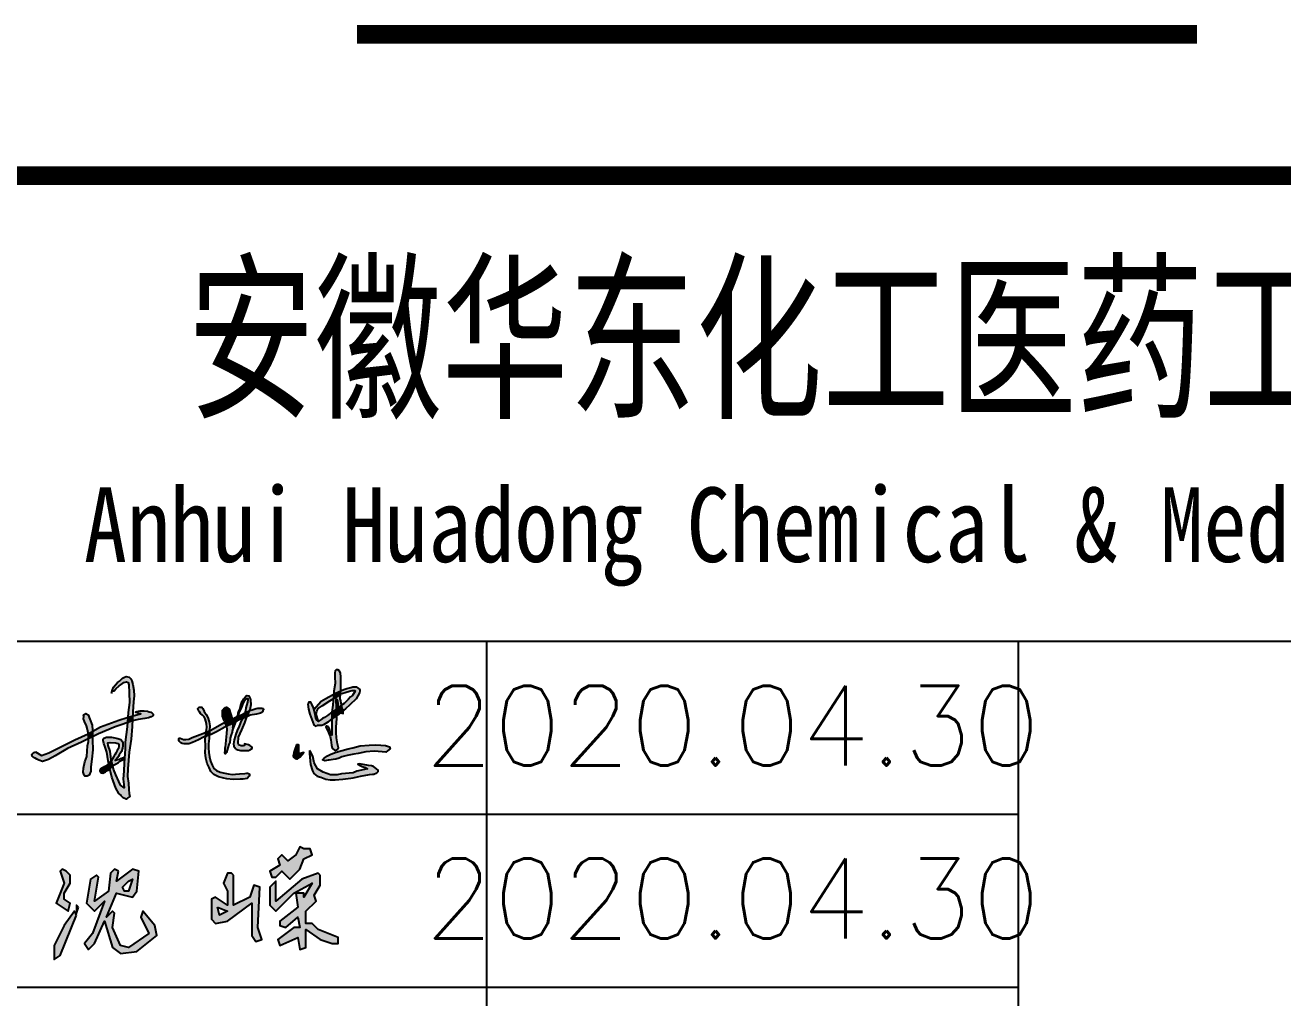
# Model space of a CAD drawing. Header units: millimetres. Extents: x 866561 to 877878, y 40199 to 44891.
# Drawn here: x 867229.61 to 867276.9, y 40238.75 to 40275.32 of the extents above; entities that cross this region are included whole.
import ezdxf
from ezdxf.enums import TextEntityAlignment as Align

# ---------------------------------------------------------------- set-up
doc = ezdxf.new("R2010")
doc.units = ezdxf.units.MM
doc.header["$LTSCALE"] = 1000
doc.header["$MEASUREMENT"] = 0
doc.layers.add('HATCH', color=8, linetype='Continuous')
doc.layers.add('图名', color=253, linetype='Continuous')
doc.styles.add('ECEC_TQ', font='txt_l.shx', dxfattribs={"bigfont": 'hztxt_l.shx'})
doc.styles.add('ECEC_TQ_S', font='')
doc.styles.get('ECEC_TQ_S').set_extended_font_data('SimSun')

msp = doc.modelspace()

# ---------------------------------------------------------------- hatches: boundary and pattern name
at = {"linetype": 'Continuous'}
h = msp.add_hatch(color=256, dxfattribs=at)
h.paths.add_polyline_path([(867238.126, 40242.31), (867238.126, 40241.1), (867238.278, 40240.873), (867238.504, 40240.949), (867238.353, 40241.403), (867238.429, 40242.915), (867238.202, 40242.991), (867238.051, 40242.537), (867237.446, 40242.235), (867237.446, 40243.369), (867237.37, 40243.445), (867237.219, 40243.445), (867237.068, 40243.066), (867237.219, 40242.764), (867237.219, 40242.235), (867236.765, 40242.537), (867236.614, 40242.461), (867236.614, 40241.705), (867236.765, 40241.554), (867237.219, 40241.63)])
h.paths.add_polyline_path([(867237.219, 40242.008), (867236.916, 40241.856), (867236.841, 40242.159)], flags=16)
h.paths.add_polyline_path([(867239.941, 40243.596), (867240.093, 40243.974), (867240.395, 40244.125), (867240.319, 40244.352), (867240.093, 40244.352), (867239.941, 40244.428), (867239.79, 40244.125), (867239.488, 40243.898), (867239.261, 40244.125), (867239.109, 40243.974), (867239.185, 40243.747), (867238.807, 40243.52), (867238.883, 40243.293), (867239.034, 40243.293), (867239.261, 40243.52), (867239.563, 40243.218)])
h.paths.add_polyline_path([(867240.698, 40242.991), (867240.698, 40243.369), (867240.622, 40243.445), (867240.017, 40243.218), (867239.034, 40242.386), (867239.034, 40243.142), (867238.807, 40242.915), (867238.807, 40242.235), (867239.034, 40242.008), (867239.714, 40242.688), (867240.395, 40243.066), (867240.093, 40242.537), (867240.093, 40242.688), (867239.79, 40242.688), (867239.866, 40242.159), (867239.185, 40241.63), (867239.185, 40241.478), (867239.412, 40241.403), (867239.866, 40241.781), (867239.941, 40241.403), (867239.714, 40241.403), (867239.109, 40240.949), (867239.185, 40240.722), (867239.866, 40241.025), (867239.941, 40240.571), (867240.168, 40240.646), (867240.168, 40241.327), (867240.698, 40240.949), (867241.151, 40240.798), (867241.378, 40240.798), (867241.378, 40241.025), (867240.622, 40241.327), (867240.395, 40241.554), (867240.168, 40241.554), (867240.168, 40242.008), (867240.546, 40242.386), (867240.471, 40242.613)])
h = msp.add_hatch(color=256, dxfattribs=at)
h.paths.add_polyline_path([(867231.079, 40242.461), (867231.079, 40242.688), (867231.306, 40243.066), (867231.306, 40243.369), (867231.154, 40243.52), (867231.003, 40243.596), (867230.928, 40243.52), (867231.079, 40243.066), (867230.776, 40242.31), (867231.23, 40242.008), (867231.306, 40242.31)])
h.paths.add_polyline_path([(867231.608, 40242.159), (867231.533, 40242.235), (867231.533, 40241.932)])
h.paths.add_polyline_path([(867231.533, 40241.856), (867231.457, 40242.008), (867231.079, 40241.478), (867230.701, 40240.722), (867230.701, 40240.193), (867230.928, 40240.344)])
h.paths.add_polyline_path([(867233.045, 40242.688), (867233.65, 40242.537), (867233.801, 40242.764), (867233.877, 40243.52), (867233.65, 40243.596), (867233.045, 40243.142), (867233.121, 40243.52), (867232.969, 40243.596), (867232.818, 40243.445), (867232.743, 40242.764), (867232.213, 40242.386), (867232.364, 40243.293), (867232.289, 40243.369), (867232.062, 40243.218), (867231.911, 40242.31), (867232.213, 40242.008), (867232.591, 40242.386), (867232.138, 40241.176), (867231.835, 40240.798), (867231.986, 40240.571), (867232.213, 40240.798), (867232.591, 40241.63), (867232.894, 40240.646), (867233.196, 40240.42), (867233.801, 40240.495), (867234.558, 40241.1), (867234.482, 40241.478), (867234.028, 40242.008), (867233.953, 40241.781), (867234.255, 40241.176), (867233.499, 40240.646), (867233.196, 40240.722), (867232.894, 40241.403), (867232.969, 40241.932), (867232.894, 40242.008), (867232.667, 40241.781)])
h.paths.add_polyline_path([(867233.272, 40242.915), (867233.499, 40243.142), (867233.65, 40243.218), (867233.499, 40242.764), (867233.348, 40242.764)], flags=16)
at = {"layer": 'HATCH'}
for points in [[(867233.68, 40249.878), (867233.702, 40250.113), (867233.699, 40250.319), (867233.659, 40250.538), (867233.616, 40250.674), (867233.576, 40250.743), (867233.52, 40250.813), (867233.408, 40250.834), (867233.344, 40250.815), (867233.269, 40250.77), (867233.154, 40250.663), (867233.076, 40250.613), (867233.004, 40250.519), (867232.929, 40250.431), (867232.887, 40250.335), (867232.878, 40250.3), (867232.952, 40250.293), (867233.016, 40250.367), (867233.148, 40250.478), (867233.215, 40250.539), (867233.316, 40250.606), (867233.414, 40250.633), (867233.481, 40250.606), (867233.508, 40250.518), (867233.522, 40250.218), (867233.529, 40249.858), (867233.485, 40249.48), (867233.472, 40249.299), (867233.65, 40249.35), (867233.656, 40249.508)], [(867241.472, 40250.827), (867241.462, 40250.957), (867241.43, 40251.048), (867241.367, 40251.09), (867241.307, 40251.09), (867241.265, 40251.044), (867241.248, 40250.967), (867241.255, 40250.816), (867241.262, 40250.575), (867241.213, 40250.284), (867241.205, 40250.173), (867241.251, 40250.2), (867241.395, 40250.258), (867241.473, 40250.296), (867241.479, 40250.413)], [(867241.473, 40250.296), (867241.395, 40250.258), (867241.251, 40250.2), (867241.205, 40250.173), (867241.192, 40249.996), (867241.404, 40250.118), (867241.467, 40250.159)], [(867242.187, 40250.344), (867242.148, 40250.386), (867242.059, 40250.443), (867242.008, 40250.449), (867241.931, 40250.446), (867241.849, 40250.424), (867241.703, 40250.38), (867241.59, 40250.348), (867241.5, 40250.309), (867241.473, 40250.296), (867241.467, 40250.159), (867241.52, 40250.194), (867241.675, 40250.247), (867241.801, 40250.281), (867241.909, 40250.303), (867241.955, 40250.311), (867242.004, 40250.31), (867242.021, 40250.285), (867241.911, 40250.125), (867241.843, 40250.075), (867241.757, 40249.971), (867241.608, 40249.814), (867241.507, 40249.754), (867241.521, 40249.683), (867241.56, 40249.545), (867241.655, 40249.622), (867241.813, 40249.768), (867242.054, 40249.997), (867242.177, 40250.219), (867242.194, 40250.289)], [(867237.751, 40249.685), (867237.823, 40249.845), (867237.872, 40249.936), (867237.909, 40249.967), (867237.95, 40250.002), (867237.975, 40250.007), (867237.983, 40249.959), (867237.964, 40249.865), (867237.912, 40249.658), (867237.899, 40249.543), (867237.868, 40249.456), (867237.882, 40249.463), (867237.952, 40249.503), (867238.049, 40249.545), (867238.073, 40249.598), (867238.111, 40249.783), (867238.094, 40249.939), (867238.076, 40250.011), (867238.058, 40250.055), (867238.041, 40250.081), (867238.021, 40250.095), (867237.959, 40250.113), (867237.928, 40250.113), (867237.852, 40250.024), (867237.82, 40249.976), (867237.786, 40249.922), (867237.749, 40249.865), (867237.707, 40249.757), (867237.678, 40249.628), (867237.635, 40249.533), (867237.604, 40249.458), (867237.599, 40249.401), (867237.567, 40249.321), (867237.595, 40249.337), (867237.614, 40249.344), (867237.657, 40249.466)], [(867240.45, 40249.62), (867240.434, 40249.659), (867240.379, 40249.795), (867240.343, 40249.865), (867240.336, 40249.887), (867240.293, 40249.88), (867240.276, 40249.849), (867240.235, 40249.79), (867240.266, 40249.603), (867240.31, 40249.422), (867240.382, 40249.223), (867240.463, 40249.021), (867240.549, 40248.963), (867240.591, 40248.989), (867240.628, 40248.994), (867240.653, 40248.996), (867240.703, 40248.996), (867240.758, 40248.997), (867240.829, 40249.017), (867240.99, 40249.122), (867241.084, 40249.199), (867241.137, 40249.235), (867241.139, 40249.493), (867240.98, 40249.371), (867240.861, 40249.297), (867240.791, 40249.254), (867240.735, 40249.223), (867240.661, 40249.17), (867240.634, 40249.136), (867240.558, 40249.197), (867240.523, 40249.283), (867240.496, 40249.424)], [(867240.777, 40249.727), (867241.06, 40249.921), (867241.192, 40249.996), (867241.205, 40250.173), (867241.161, 40250.148), (867240.916, 40250.009), (867240.741, 40249.912), (867240.457, 40249.592), (867240.496, 40249.424), (867240.523, 40249.283), (867240.558, 40249.197), (867240.634, 40249.136), (867240.546, 40249.42), (867240.58, 40249.536), (867240.624, 40249.626)], [(867241.467, 40250.159), (867241.404, 40250.118), (867241.192, 40249.996), (867241.174, 40249.757), (867241.139, 40249.493), (867241.312, 40249.61), (867241.309, 40249.723), (867241.304, 40249.905), (867241.305, 40249.938), (867241.32, 40249.984), (867241.349, 40249.92), (867241.362, 40249.809), (867241.363, 40249.779), (867241.37, 40249.706), (867241.386, 40249.664), (867241.507, 40249.754), (867241.476, 40249.914), (867241.458, 40249.991)], [(867232.13, 40249.003), (867232.046, 40249.224), (867231.977, 40249.391), (867231.889, 40249.447), (867231.806, 40249.391), (867231.812, 40249.328), (867231.801, 40249.24), (867231.843, 40249.141), (867231.918, 40248.976), (867231.947, 40248.842), (867231.983, 40248.679), (867232.143, 40248.767), (867232.144, 40248.818)], [(867233.65, 40249.35), (867233.472, 40249.299), (867233.459, 40249.102), (867233.643, 40249.166)], [(867234.343, 40249.322), (867234.417, 40249.373), (867234.419, 40249.416), (867234.376, 40249.474), (867234.331, 40249.497), (867234.273, 40249.511), (867234.205, 40249.528), (867234.089, 40249.54), (867234.009, 40249.544), (867233.933, 40249.544), (867233.873, 40249.534), (867233.811, 40249.522), (867233.764, 40249.501), (867233.768, 40249.476), (867233.819, 40249.464), (867233.887, 40249.447), (867233.957, 40249.433), (867233.896, 40249.414), (867233.753, 40249.379), (867233.65, 40249.35), (867233.643, 40249.166), (867233.689, 40249.182), (867233.852, 40249.215), (867234.11, 40249.258), (867234.252, 40249.274)], [(867236.533, 40249.13), (867236.482, 40249.287), (867236.408, 40249.409), (867236.337, 40249.524), (867236.291, 40249.628), (867236.248, 40249.677), (867236.152, 40249.681), (867236.099, 40249.632), (867236.11, 40249.566), (867236.139, 40249.532), (867236.167, 40249.501), (867236.205, 40249.449), (867236.274, 40249.378), (867236.341, 40249.315), (867236.371, 40249.24), (867236.426, 40249.064), (867236.438, 40248.912), (867236.419, 40248.768), (867236.416, 40248.748), (867236.544, 40248.802), (867236.548, 40248.981)], [(867237.328, 40249.444), (867237.276, 40249.6), (867237.183, 40249.676), (867237.139, 40249.664), (867237.075, 40249.616), (867237.031, 40249.564), (867237.031, 40249.48), (867237.031, 40249.339), (867237.095, 40249.179), (867237.118, 40249.112), (867237.128, 40249.117), (867237.399, 40249.231)], [(867237.567, 40249.321), (867237.412, 40249.237), (867237.399, 40249.231), (867237.419, 40249.169), (867237.416, 40249.073), (867237.454, 40249.091), (867237.505, 40249.12)], [(867237.614, 40249.344), (867237.595, 40249.337), (867237.567, 40249.321), (867237.505, 40249.12), (867237.537, 40249.138), (867237.58, 40249.246)], [(867237.826, 40249.335), (867237.868, 40249.456), (867237.779, 40249.407), (867237.614, 40249.344), (867237.58, 40249.246), (867237.537, 40249.138), (867237.656, 40249.206), (867237.776, 40249.249)], [(867238.049, 40249.545), (867237.952, 40249.503), (867237.882, 40249.463), (867237.868, 40249.456), (867237.826, 40249.335), (867237.776, 40249.249), (867237.924, 40249.3), (867237.947, 40249.313)], [(867238.461, 40249.459), (867238.508, 40249.483), (867238.529, 40249.506), (867238.551, 40249.541), (867238.566, 40249.579), (867238.566, 40249.607), (867238.562, 40249.618), (867238.553, 40249.631), (867238.506, 40249.647), (867238.412, 40249.647), (867238.362, 40249.64), (867238.292, 40249.627), (867238.216, 40249.61), (867238.139, 40249.583), (867238.062, 40249.55), (867238.049, 40249.545), (867237.947, 40249.313), (867238.075, 40249.381), (867238.302, 40249.424)], [(867241.323, 40249.254), (867241.319, 40249.36), (867241.137, 40249.235), (867241.136, 40248.967), (867241.134, 40248.754), (867241.136, 40248.624), (867241.083, 40248.757), (867241.054, 40248.864), (867241.02, 40248.939), (867240.971, 40248.959), (867240.945, 40248.97), (867240.923, 40248.973), (867240.915, 40248.944), (867240.932, 40248.898), (867240.99, 40248.786), (867241.017, 40248.726), (867241.047, 40248.631), (867241.081, 40248.581), (867241.098, 40248.455), (867241.126, 40248.255), (867241.148, 40248.138), (867241.254, 40248.054), (867241.334, 40248.09), (867241.389, 40248.155), (867241.355, 40248.301), (867241.309, 40248.53), (867241.297, 40248.729), (867241.297, 40248.93)], [(867241.312, 40249.61), (867241.139, 40249.493), (867241.137, 40249.235), (867241.319, 40249.36)], [(867241.416, 40249.529), (867241.384, 40249.644), (867241.386, 40249.664), (867241.329, 40249.622), (867241.312, 40249.61), (867241.319, 40249.36), (867241.397, 40249.413), (867241.465, 40249.469)], [(867241.521, 40249.683), (867241.507, 40249.754), (867241.507, 40249.754), (867241.386, 40249.664), (867241.384, 40249.644), (867241.416, 40249.529), (867241.465, 40249.469), (867241.56, 40249.545)], [(867241.56, 40249.545), (867241.465, 40249.469), (867241.563, 40249.438)], [(867232.992, 40248.94), (867233.459, 40249.102), (867233.472, 40249.299), (867233.444, 40249.29), (867233.136, 40249.19), (867232.447, 40248.936), (867232.143, 40248.767), (867232.139, 40248.573), (867232.362, 40248.684)], [(867232.93, 40247.356), (867232.905, 40247.461), (867232.83, 40247.395), (867232.797, 40247.367), (867232.797, 40247.366), (867232.872, 40247.048), (867233.016, 40246.636), (867233.126, 40246.436), (867233.188, 40246.383), (867233.214, 40246.342), (867233.291, 40246.274), (867233.4, 40246.218), (867233.439, 40246.244), (867233.473, 40246.276), (867233.546, 40246.321), (867233.525, 40246.43), (867233.507, 40246.591), (867233.488, 40246.818), (867233.46, 40247.072), (867233.464, 40247.357), (867233.492, 40247.679), (867233.52, 40247.987), (867233.59, 40248.482), (867233.635, 40248.958), (867233.643, 40249.166), (867233.459, 40249.102), (867233.448, 40248.94), (867233.374, 40248.362), (867233.367, 40248.119), (867233.357, 40247.937), (867233.336, 40247.572), (867233.316, 40247.293), (867233.293, 40246.972), (867233.313, 40246.77), (867233.326, 40246.653), (867233.199, 40246.743), (867233.134, 40246.884), (867233.015, 40247.131)], [(867237.121, 40248.928), (867237.183, 40248.959), (867237.141, 40249.046), (867237.118, 40249.112), (867237.001, 40249.055), (867236.589, 40248.822), (867236.544, 40248.802), (867236.531, 40248.63), (867236.602, 40248.657), (867236.799, 40248.754)], [(867237.412, 40248.907), (867237.416, 40249.073), (867237.183, 40248.959), (867237.189, 40248.85), (867237.174, 40248.692), (867237.16, 40248.44), (867237.135, 40248.289), (867237.126, 40248.186), (867237.116, 40248.127), (867237.113, 40248.076), (867237.113, 40248.032), (867237.107, 40247.975), (867237.108, 40247.947), (867237.113, 40247.934), (867237.12, 40247.927), (867237.147, 40247.929), (867237.176, 40247.972), (867237.226, 40248.153), (867237.267, 40248.273), (867237.308, 40248.329), (867237.32, 40248.51), (867237.36, 40248.646), (867237.392, 40248.738)], [(867237.419, 40249.169), (867237.399, 40249.231), (867237.128, 40249.117), (867237.118, 40249.112), (867237.141, 40249.046), (867237.183, 40248.959), (867237.416, 40249.073)], [(867237.537, 40249.138), (867237.505, 40249.12), (867237.432, 40248.956), (867237.41, 40248.891), (867237.399, 40248.797), (867237.481, 40248.998)], [(867237.871, 40249.09), (867237.935, 40249.285), (867237.947, 40249.313), (867237.924, 40249.3), (867237.776, 40249.249), (867237.728, 40249.166), (867237.651, 40248.967), (867237.58, 40248.798), (867237.535, 40248.662), (867237.5, 40248.574), (867237.462, 40248.447), (867237.446, 40248.305), (867237.455, 40248.21), (867237.522, 40248.124), (867237.542, 40248.099), (867237.61, 40248.072), (867237.71, 40248.054), (867237.775, 40248.053), (867237.884, 40248.053), (867238.002, 40248.057), (867238.073, 40248.08), (867238.108, 40248.096), (867238.137, 40248.116), (867238.143, 40248.147), (867238.134, 40248.184), (867238.053, 40248.241), (867238.003, 40248.259), (867237.909, 40248.294), (867237.858, 40248.302), (867237.858, 40248.263), (867237.856, 40248.239), (867237.803, 40248.226), (867237.735, 40248.228), (867237.665, 40248.247), (867237.628, 40248.277), (867237.612, 40248.328), (867237.636, 40248.547), (867237.754, 40248.833)], [(867231.198, 40248.124), (867231.731, 40248.37), (867231.992, 40248.5), (867231.988, 40248.655), (867231.983, 40248.679), (867231.471, 40248.447), (867230.492, 40247.963), (867230.223, 40247.861), (867229.999, 40247.998), (867229.946, 40247.976), (867229.911, 40247.949), (867229.876, 40247.914), (867229.858, 40247.877), (867229.882, 40247.823), (867229.922, 40247.792), (867229.988, 40247.765), (867230.047, 40247.726), (867230.124, 40247.683), (867230.258, 40247.636), (867230.369, 40247.673), (867230.489, 40247.716), (867230.742, 40247.848)], [(867232.153, 40248.073), (867232.137, 40248.447), (867232.139, 40248.573), (867231.992, 40248.5), (867231.995, 40248.385), (867231.956, 40248.226), (867231.931, 40247.829), (867231.853, 40247.623), (867231.801, 40247.391), (867231.792, 40247.233), (867231.825, 40247.121), (867231.857, 40247.089), (867231.943, 40247.089), (867232.017, 40247.125), (867232.074, 40247.269), (867232.078, 40247.439), (867232.119, 40247.723)], [(867232.143, 40248.767), (867231.983, 40248.679), (867231.988, 40248.655), (867231.992, 40248.5), (867232.139, 40248.573)], [(867233.205, 40248.46), (867233.168, 40248.483), (867233.097, 40248.5), (867233.033, 40248.52), (867232.976, 40248.534), (867232.912, 40248.544), (867232.851, 40248.551), (867232.753, 40248.551), (867232.669, 40248.551), (867232.564, 40248.52), (867232.537, 40248.48), (867232.537, 40248.429), (867232.568, 40248.315), (867232.598, 40248.221), (867232.676, 40247.995), (867232.733, 40247.665), (867232.758, 40247.549), (867232.855, 40247.673), (867232.845, 40247.716), (867232.799, 40248.028), (867232.725, 40248.238), (867232.717, 40248.338), (867232.808, 40248.353), (867232.999, 40248.336), (867233.054, 40248.33), (867233.095, 40248.31), (867233.125, 40248.295), (867233.136, 40248.26), (867233.136, 40248.217), (867233.119, 40248.123), (867233.071, 40248.049), (867233.014, 40247.95), (867232.975, 40247.884), (867232.954, 40247.847), (867232.925, 40247.804), (867232.893, 40247.743), (867232.855, 40247.673), (867232.905, 40247.461), (867232.96, 40247.508), (867233.032, 40247.556), (867233.112, 40247.606), (867233.173, 40247.651), (867233.264, 40247.701), (867233.346, 40247.738), (867233.349, 40247.794), (867233.312, 40247.784), (867233.21, 40247.745), (867233.166, 40247.727), (867233.056, 40247.697), (867232.991, 40247.683), (867233.019, 40247.705), (867233.09, 40247.786), (867233.117, 40247.83), (867233.144, 40247.884), (867233.181, 40247.937), (867233.229, 40248.015), (867233.272, 40248.14), (867233.279, 40248.224), (867233.279, 40248.288), (867233.276, 40248.338), (867233.259, 40248.403)], [(867236.313, 40248.548), (867236.393, 40248.578), (867236.416, 40248.748), (867236.295, 40248.697), (867235.893, 40248.542), (867235.768, 40248.483), (867235.651, 40248.462), (867235.559, 40248.471), (867235.498, 40248.487), (867235.432, 40248.52), (867235.405, 40248.511), (867235.384, 40248.485), (867235.381, 40248.442), (867235.405, 40248.401), (867235.435, 40248.364), (867235.466, 40248.337), (867235.51, 40248.315), (867235.589, 40248.305), (867235.68, 40248.299), (867235.768, 40248.305), (867235.904, 40248.353), (867236.131, 40248.447)], [(867236.505, 40248.156), (867236.508, 40248.297), (867236.522, 40248.503), (867236.531, 40248.63), (867236.393, 40248.578), (867236.38, 40248.483), (867236.385, 40248.198), (867236.376, 40247.974), (867236.397, 40247.765), (867236.454, 40247.557), (867236.523, 40247.409), (867236.588, 40247.262), (867236.701, 40247.156), (867236.883, 40247.059), (867237.076, 40247.017), (867237.187, 40246.983), (867237.432, 40246.967), (867237.698, 40246.974), (867237.803, 40246.976), (867237.878, 40246.981), (867237.955, 40247.005), (867238.028, 40247.081), (867238.046, 40247.117), (867238.046, 40247.134), (867238.033, 40247.171), (867238.005, 40247.185), (867237.969, 40247.198), (867237.941, 40247.203), (867237.871, 40247.191), (867237.666, 40247.177), (867237.523, 40247.164), (867237.401, 40247.153), (867237.236, 40247.173), (867237.113, 40247.199), (867236.94, 40247.24), (867236.803, 40247.296), (867236.701, 40247.373), (867236.641, 40247.5), (867236.578, 40247.647), (867236.542, 40247.811), (867236.512, 40247.971)], [(867236.544, 40248.802), (867236.416, 40248.748), (867236.393, 40248.578), (867236.531, 40248.63)], [(867240.024, 40247.906), (867240.075, 40247.966), (867240.092, 40247.978), (867240.034, 40247.982), (867239.962, 40247.956), (867239.921, 40247.931), (867239.894, 40247.936), (867239.891, 40247.964), (867239.891, 40248.002), (867239.886, 40248.059), (867239.886, 40248.102), (867239.886, 40248.162), (867239.884, 40248.197), (867239.884, 40248.243), (867239.879, 40248.273), (867239.813, 40248.278), (867239.793, 40248.225), (867239.756, 40248.125), (867239.71, 40247.974), (867239.695, 40247.894), (867239.685, 40247.846), (867239.693, 40247.796), (867239.761, 40247.753), (867239.811, 40247.738), (867239.851, 40247.741), (867239.931, 40247.803)], [(867240.423, 40247.843), (867240.346, 40247.983), (867240.296, 40248.057), (867240.298, 40247.939), (867240.333, 40247.526), (867240.409, 40247.291), (867240.469, 40247.193), (867240.589, 40247.087), (867240.73, 40247.047), (867240.916, 40246.978), (867241.071, 40246.952), (867241.26, 40246.95), (867241.557, 40246.974), (867241.858, 40247.009), (867241.946, 40247.029), (867242.11, 40247.063), (867242.223, 40247.093), (867242.558, 40247.156), (867242.665, 40247.164), (867242.715, 40247.164), (867242.836, 40247.216), (867242.883, 40247.265), (867242.885, 40247.313), (867242.822, 40247.363), (867242.752, 40247.418), (867242.705, 40247.446), (867242.629, 40247.472), (867242.522, 40247.494), (867242.322, 40247.527), (867242.179, 40247.553), (867242.119, 40247.539), (867242.234, 40247.474), (867242.278, 40247.456), (867242.391, 40247.41), (867242.439, 40247.38), (867242.484, 40247.357), (867242.084, 40247.271), (867241.937, 40247.211), (867241.503, 40247.172), (867241.341, 40247.133), (867241.085, 40247.133), (867240.816, 40247.243), (867240.603, 40247.362), (867240.481, 40247.583)], [(867241.713, 40247.859), (867241.963, 40247.915), (867242.126, 40247.945), (867242.424, 40247.997), (867242.73, 40248.027), (867243.183, 40247.989), (867243.216, 40248.022), (867243.29, 40248.091), (867243.335, 40248.119), (867243.302, 40248.19), (867243.162, 40248.243), (867242.987, 40248.256), (867242.765, 40248.261), (867242.541, 40248.253), (867242.207, 40248.223), (867241.925, 40248.154), (867241.752, 40248.111), (867241.301, 40247.993), (867241.105, 40247.909), (867240.972, 40247.854), (867240.855, 40247.77), (867240.792, 40247.699), (867240.876, 40247.658), (867240.998, 40247.686), (867241.039, 40247.688), (867241.184, 40247.709), (867241.296, 40247.727), (867241.416, 40247.762), (867241.512, 40247.808)], [(867232.797, 40247.367), (867232.758, 40247.549), (867232.601, 40247.454), (867232.454, 40247.369), (867232.425, 40247.324), (867232.417, 40247.287), (867232.462, 40247.208), (867232.523, 40247.198), (867232.632, 40247.256), (867232.706, 40247.302), (867232.767, 40247.341)], [(867232.855, 40247.673), (867232.758, 40247.549), (867232.797, 40247.367), (867232.83, 40247.395), (867232.905, 40247.461)]]:
    msp.add_hatch(color=256, dxfattribs=at).paths.add_polyline_path(points)

# ---------------------------------------------------------------- linework, layer by layer
for p, q in [((867211.963, 40252.159), (867321.963, 40252.159)), ((867246.963, 40219.659), (867246.963, 40252.159)), ((867266.963, 40219.659), (867266.963, 40252.159)), ((867211.963, 40245.659), (867266.963, 40245.659)), ((867211.963, 40239.159), (867266.963, 40239.159))]:
    msp.add_line(p, q)
at = {"const_width": 0.7}
msp.add_lwpolyline([(867391.963, 40269.659), (867211.963, 40269.659)], dxfattribs=at)
for points in [[(867232.855, 40250.201), (867232.887, 40250.335), (867232.929, 40250.431), (867233.004, 40250.519), (867233.076, 40250.613), (867233.154, 40250.663), (867233.269, 40250.77), (867233.344, 40250.815), (867233.408, 40250.834), (867233.52, 40250.813), (867233.576, 40250.743), (867233.616, 40250.674), (867233.659, 40250.538), (867233.699, 40250.319), (867233.702, 40250.113), (867233.68, 40249.878), (867233.656, 40249.508), (867233.635, 40248.958), (867233.59, 40248.482), (867233.52, 40247.987), (867233.492, 40247.679), (867233.464, 40247.357), (867233.46, 40247.072), (867233.488, 40246.818), (867233.507, 40246.591), (867233.525, 40246.43), (867233.546, 40246.321), (867233.473, 40246.276), (867233.439, 40246.244), (867233.4, 40246.218), (867233.291, 40246.274), (867233.214, 40246.342), (867233.188, 40246.383), (867233.126, 40246.436), (867233.016, 40246.636), (867232.872, 40247.048), (867232.797, 40247.366), (867232.733, 40247.665), (867232.676, 40247.995), (867232.598, 40248.221), (867232.568, 40248.315), (867232.537, 40248.429), (867232.537, 40248.48), (867232.564, 40248.52), (867232.564, 40248.52), (867232.669, 40248.551), (867232.753, 40248.551), (867232.753, 40248.551), (867232.851, 40248.551), (867232.912, 40248.544), (867232.976, 40248.534), (867233.033, 40248.52), (867233.097, 40248.5), (867233.168, 40248.483), (867233.205, 40248.46), (867233.259, 40248.403), (867233.276, 40248.338), (867233.279, 40248.288), (867233.279, 40248.224), (867233.272, 40248.14), (867233.229, 40248.015), (867233.181, 40247.937), (867233.144, 40247.884), (867233.117, 40247.83), (867233.09, 40247.786), (867233.09, 40247.786), (867233.019, 40247.705), (867232.962, 40247.661)], [(867241.384, 40249.644), (867241.416, 40249.529), (867241.465, 40249.469), (867241.563, 40249.438), (867241.56, 40249.545), (867241.521, 40249.683), (867241.476, 40249.914), (867241.458, 40249.991), (867241.479, 40250.413), (867241.472, 40250.827), (867241.462, 40250.957), (867241.43, 40251.048), (867241.367, 40251.09), (867241.307, 40251.09), (867241.265, 40251.044), (867241.248, 40250.967), (867241.255, 40250.816), (867241.262, 40250.575), (867241.213, 40250.284), (867241.174, 40249.757), (867241.139, 40249.493), (867241.136, 40248.967), (867241.134, 40248.754), (867241.136, 40248.624), (867241.083, 40248.757), (867241.054, 40248.864), (867241.02, 40248.939)], [(867232.878, 40250.3), (867232.952, 40250.293), (867232.952, 40250.293), (867233.016, 40250.367), (867233.148, 40250.478), (867233.215, 40250.539), (867233.316, 40250.606), (867233.414, 40250.633), (867233.414, 40250.633), (867233.481, 40250.606), (867233.508, 40250.518), (867233.522, 40250.218), (867233.529, 40249.858), (867233.485, 40249.48), (867233.448, 40248.94), (867233.374, 40248.362), (867233.367, 40248.119), (867233.357, 40247.937), (867233.336, 40247.572), (867233.316, 40247.293), (867233.293, 40246.972), (867233.313, 40246.77), (867233.326, 40246.653), (867233.326, 40246.653), (867233.199, 40246.743), (867233.134, 40246.884), (867233.015, 40247.131), (867232.93, 40247.356), (867232.845, 40247.716), (867232.799, 40248.028), (867232.725, 40248.238), (867232.717, 40248.338), (867232.717, 40248.338), (867232.808, 40248.353), (867232.999, 40248.336), (867232.999, 40248.336), (867233.054, 40248.33), (867233.095, 40248.31), (867233.125, 40248.295), (867233.136, 40248.26), (867233.136, 40248.217), (867233.119, 40248.123), (867233.071, 40248.049), (867233.014, 40247.95), (867232.975, 40247.884), (867232.954, 40247.847), (867232.925, 40247.804), (867232.893, 40247.743), (867232.855, 40247.673), (867232.758, 40247.549), (867232.601, 40247.454), (867232.454, 40247.369), (867232.425, 40247.324), (867232.417, 40247.287), (867232.462, 40247.208), (867232.523, 40247.198), (867232.632, 40247.256), (867232.706, 40247.302), (867232.767, 40247.341), (867232.83, 40247.395), (867232.96, 40247.508), (867233.032, 40247.556), (867233.112, 40247.606), (867233.173, 40247.651), (867233.264, 40247.701), (867233.346, 40247.738)], [(867240.235, 40249.79), (867240.276, 40249.849), (867240.293, 40249.88), (867240.293, 40249.88), (867240.336, 40249.887), (867240.343, 40249.865), (867240.379, 40249.795), (867240.434, 40249.659), (867240.45, 40249.62), (867240.496, 40249.424), (867240.523, 40249.283), (867240.558, 40249.197), (867240.634, 40249.136), (867240.546, 40249.42), (867240.58, 40249.536), (867240.624, 40249.626), (867240.777, 40249.727), (867241.06, 40249.921), (867241.404, 40250.118), (867241.52, 40250.194), (867241.675, 40250.247), (867241.801, 40250.281), (867241.909, 40250.303), (867241.955, 40250.311), (867242.004, 40250.31), (867242.021, 40250.285), (867241.911, 40250.125), (867241.843, 40250.075), (867241.757, 40249.971), (867241.608, 40249.814), (867241.507, 40249.754), (867241.329, 40249.622), (867241.139, 40249.493), (867240.98, 40249.371), (867240.861, 40249.297), (867240.791, 40249.254), (867240.735, 40249.223), (867240.661, 40249.17), (867240.634, 40249.136)], [(867240.457, 40249.592), (867240.741, 40249.912), (867240.916, 40250.009), (867241.161, 40250.148), (867241.251, 40250.2), (867241.395, 40250.258), (867241.5, 40250.309), (867241.59, 40250.348), (867241.703, 40250.38), (867241.849, 40250.424), (867241.931, 40250.446), (867242.008, 40250.449), (867242.059, 40250.443), (867242.148, 40250.386), (867242.187, 40250.344), (867242.194, 40250.289), (867242.177, 40250.219), (867242.054, 40249.997), (867241.813, 40249.768), (867241.655, 40249.622), (867241.397, 40249.413), (867241.084, 40249.199), (867240.99, 40249.122), (867240.829, 40249.017), (867240.758, 40248.997), (867240.703, 40248.996), (867240.653, 40248.996), (867240.628, 40248.994), (867240.591, 40248.989), (867240.549, 40248.963)], [(867237.399, 40248.797), (867237.481, 40248.998), (867237.58, 40249.246), (867237.657, 40249.466), (867237.751, 40249.685), (867237.823, 40249.845), (867237.872, 40249.936), (867237.909, 40249.967), (867237.95, 40250.002), (867237.975, 40250.007), (867237.983, 40249.959), (867237.964, 40249.865), (867237.912, 40249.658), (867237.899, 40249.543), (867237.826, 40249.335), (867237.728, 40249.166), (867237.651, 40248.967), (867237.58, 40248.798), (867237.535, 40248.662), (867237.5, 40248.574), (867237.462, 40248.447), (867237.446, 40248.305), (867237.455, 40248.21), (867237.522, 40248.124), (867237.542, 40248.099), (867237.61, 40248.072), (867237.71, 40248.054), (867237.775, 40248.053), (867237.884, 40248.053), (867238.002, 40248.057), (867238.073, 40248.08), (867238.108, 40248.096), (867238.137, 40248.116), (867238.143, 40248.147), (867238.134, 40248.184), (867238.053, 40248.241), (867238.003, 40248.259), (867237.909, 40248.294), (867237.858, 40248.302), (867237.858, 40248.263), (867237.856, 40248.239), (867237.803, 40248.226), (867237.735, 40248.228), (867237.665, 40248.247), (867237.628, 40248.277), (867237.612, 40248.328), (867237.636, 40248.547), (867237.754, 40248.833), (867237.871, 40249.09), (867237.935, 40249.285), (867238.073, 40249.598), (867238.111, 40249.783), (867238.094, 40249.939), (867238.076, 40250.011), (867238.058, 40250.055), (867238.041, 40250.081), (867238.021, 40250.095), (867237.959, 40250.113), (867237.928, 40250.113), (867237.852, 40250.024), (867237.82, 40249.976), (867237.786, 40249.922), (867237.749, 40249.865), (867237.707, 40249.757), (867237.678, 40249.628), (867237.635, 40249.533), (867237.604, 40249.458), (867237.599, 40249.401)], [(867240.235, 40249.79), (867240.266, 40249.603), (867240.31, 40249.422), (867240.382, 40249.223), (867240.463, 40249.021), (867240.549, 40248.963)], [(867241.02, 40248.939), (867240.971, 40248.959), (867240.945, 40248.97), (867240.923, 40248.973), (867240.915, 40248.944), (867240.932, 40248.898), (867240.99, 40248.786), (867241.017, 40248.726), (867241.047, 40248.631), (867241.081, 40248.581), (867241.098, 40248.455), (867241.126, 40248.255), (867241.148, 40248.138), (867241.254, 40248.054), (867241.334, 40248.09), (867241.389, 40248.155), (867241.389, 40248.155), (867241.355, 40248.301), (867241.309, 40248.53), (867241.297, 40248.729), (867241.297, 40248.93), (867241.323, 40249.254), (867241.309, 40249.723), (867241.304, 40249.905), (867241.305, 40249.938), (867241.32, 40249.984), (867241.32, 40249.984), (867241.349, 40249.92), (867241.362, 40249.809), (867241.363, 40249.779), (867241.37, 40249.706), (867241.386, 40249.664), (867241.384, 40249.644)], [(867229.999, 40247.998), (867230.223, 40247.861), (867230.492, 40247.963), (867231.471, 40248.447), (867231.983, 40248.679), (867232.447, 40248.936), (867233.136, 40249.19), (867233.444, 40249.29), (867233.753, 40249.379), (867233.896, 40249.414), (867233.957, 40249.433), (867233.887, 40249.447), (867233.819, 40249.464), (867233.768, 40249.476), (867233.768, 40249.476), (867233.764, 40249.501), (867233.811, 40249.522), (867233.873, 40249.534), (867233.933, 40249.544), (867234.009, 40249.544), (867234.089, 40249.54), (867234.205, 40249.528), (867234.273, 40249.511), (867234.331, 40249.497), (867234.376, 40249.474), (867234.419, 40249.416), (867234.417, 40249.373), (867234.343, 40249.322), (867234.252, 40249.274), (867234.11, 40249.258), (867233.852, 40249.215), (867233.689, 40249.182), (867232.992, 40248.94), (867232.362, 40248.684), (867231.731, 40248.37), (867231.198, 40248.124), (867230.742, 40247.848), (867230.489, 40247.716), (867230.369, 40247.673), (867230.258, 40247.636), (867230.124, 40247.683), (867230.047, 40247.726), (867229.988, 40247.765), (867229.922, 40247.792), (867229.882, 40247.823), (867229.858, 40247.877), (867229.876, 40247.914), (867229.911, 40247.949), (867229.946, 40247.976), (867229.999, 40247.998)], [(867231.806, 40249.391), (867231.889, 40249.447), (867231.977, 40249.391), (867232.046, 40249.224), (867232.13, 40249.003), (867232.144, 40248.818), (867232.137, 40248.447), (867232.153, 40248.073), (867232.119, 40247.723), (867232.078, 40247.439), (867232.074, 40247.269), (867232.017, 40247.125), (867231.943, 40247.089), (867231.857, 40247.089), (867231.825, 40247.121), (867231.792, 40247.233), (867231.801, 40247.391), (867231.853, 40247.623), (867231.931, 40247.829), (867231.956, 40248.226), (867231.995, 40248.385), (867231.988, 40248.655), (867231.947, 40248.842), (867231.918, 40248.976), (867231.843, 40249.141), (867231.801, 40249.24), (867231.812, 40249.328), (867231.806, 40249.391)], [(867238.553, 40249.631), (867238.562, 40249.618), (867238.566, 40249.607), (867238.566, 40249.579), (867238.551, 40249.541), (867238.529, 40249.506), (867238.508, 40249.483), (867238.461, 40249.459), (867238.302, 40249.424), (867238.075, 40249.381), (867237.924, 40249.3), (867237.656, 40249.206), (867237.454, 40249.091), (867237.121, 40248.928), (867236.799, 40248.754), (867236.602, 40248.657), (867236.313, 40248.548), (867236.131, 40248.447), (867235.904, 40248.353), (867235.768, 40248.305), (867235.68, 40248.299), (867235.589, 40248.305), (867235.51, 40248.315), (867235.466, 40248.337), (867235.435, 40248.364), (867235.405, 40248.401), (867235.381, 40248.442), (867235.384, 40248.485), (867235.405, 40248.511), (867235.432, 40248.52)], [(867235.432, 40248.52), (867235.498, 40248.487), (867235.559, 40248.471), (867235.651, 40248.462), (867235.768, 40248.483), (867235.893, 40248.542), (867236.295, 40248.697), (867236.589, 40248.822), (867237.001, 40249.055), (867237.128, 40249.117), (867237.412, 40249.237), (867237.595, 40249.337), (867237.779, 40249.407), (867237.882, 40249.463), (867237.952, 40249.503), (867238.062, 40249.55), (867238.139, 40249.583), (867238.216, 40249.61), (867238.292, 40249.627), (867238.362, 40249.64), (867238.412, 40249.647), (867238.506, 40249.647), (867238.506, 40249.647), (867238.553, 40249.631)], [(867236.11, 40249.566), (867236.099, 40249.632), (867236.152, 40249.681), (867236.248, 40249.677), (867236.291, 40249.628), (867236.337, 40249.524), (867236.408, 40249.409), (867236.482, 40249.287), (867236.533, 40249.13), (867236.548, 40248.981), (867236.544, 40248.802), (867236.522, 40248.503), (867236.508, 40248.297), (867236.505, 40248.156), (867236.512, 40247.971), (867236.542, 40247.811), (867236.578, 40247.647), (867236.641, 40247.5), (867236.701, 40247.373), (867236.803, 40247.296), (867236.94, 40247.24), (867237.113, 40247.199), (867237.236, 40247.173), (867237.401, 40247.153), (867237.523, 40247.164), (867237.666, 40247.177), (867237.871, 40247.191), (867237.941, 40247.203), (867237.969, 40247.198), (867238.005, 40247.185), (867238.033, 40247.171), (867238.046, 40247.134), (867238.046, 40247.117), (867238.028, 40247.081), (867237.955, 40247.005), (867237.878, 40246.981), (867237.803, 40246.976), (867237.698, 40246.974), (867237.432, 40246.967), (867237.187, 40246.983), (867237.076, 40247.017), (867236.883, 40247.059), (867236.701, 40247.156), (867236.588, 40247.262), (867236.523, 40247.409), (867236.454, 40247.557), (867236.397, 40247.765), (867236.376, 40247.974), (867236.385, 40248.198), (867236.38, 40248.483), (867236.419, 40248.768), (867236.438, 40248.912), (867236.426, 40249.064), (867236.371, 40249.24), (867236.341, 40249.315), (867236.274, 40249.378), (867236.205, 40249.449), (867236.167, 40249.501), (867236.139, 40249.532), (867236.11, 40249.566)], [(867237.095, 40249.179), (867237.031, 40249.339), (867237.031, 40249.48), (867237.031, 40249.564), (867237.075, 40249.616), (867237.139, 40249.664), (867237.183, 40249.676), (867237.276, 40249.6), (867237.328, 40249.444), (867237.419, 40249.169), (867237.412, 40248.907), (867237.392, 40248.738), (867237.36, 40248.646), (867237.32, 40248.51), (867237.308, 40248.329), (867237.267, 40248.273), (867237.226, 40248.153), (867237.176, 40247.972), (867237.147, 40247.929), (867237.12, 40247.927)], [(867237.599, 40249.401), (867237.567, 40249.321), (867237.505, 40249.12), (867237.432, 40248.956), (867237.41, 40248.891)], [(867237.095, 40249.179), (867237.141, 40249.046), (867237.183, 40248.959), (867237.189, 40248.85), (867237.174, 40248.692), (867237.16, 40248.44), (867237.135, 40248.289), (867237.126, 40248.186), (867237.116, 40248.127), (867237.113, 40248.076), (867237.113, 40248.032), (867237.107, 40247.975), (867237.108, 40247.947)], [(867237.108, 40247.947), (867237.113, 40247.934), (867237.12, 40247.927)], [(867239.813, 40248.278), (867239.793, 40248.225), (867239.756, 40248.125), (867239.71, 40247.974), (867239.695, 40247.894), (867239.685, 40247.846), (867239.693, 40247.796), (867239.693, 40247.796), (867239.761, 40247.753), (867239.811, 40247.738), (867239.851, 40247.741), (867239.931, 40247.803), (867240.024, 40247.906), (867240.075, 40247.966), (867240.11, 40247.989)], [(867239.813, 40248.278), (867239.879, 40248.273), (867239.884, 40248.243), (867239.884, 40248.197), (867239.886, 40248.162), (867239.886, 40248.102), (867239.886, 40248.059), (867239.891, 40248.002), (867239.891, 40247.964), (867239.894, 40247.936), (867239.894, 40247.936), (867239.921, 40247.931), (867239.962, 40247.956), (867240.034, 40247.982), (867240.034, 40247.982), (867240.092, 40247.978)], [(867240.296, 40248.057), (867240.298, 40247.939), (867240.333, 40247.526), (867240.409, 40247.291), (867240.469, 40247.193), (867240.589, 40247.087), (867240.73, 40247.047), (867240.916, 40246.978), (867241.071, 40246.952), (867241.26, 40246.95), (867241.557, 40246.974), (867241.858, 40247.009), (867241.946, 40247.029), (867242.11, 40247.063), (867242.223, 40247.093), (867242.558, 40247.156), (867242.665, 40247.164), (867242.715, 40247.164), (867242.836, 40247.216), (867242.883, 40247.265), (867242.885, 40247.313), (867242.822, 40247.363), (867242.752, 40247.418), (867242.705, 40247.446), (867242.629, 40247.472), (867242.522, 40247.494), (867242.322, 40247.527), (867242.179, 40247.553), (867242.119, 40247.539), (867242.119, 40247.539), (867242.119, 40247.539), (867242.234, 40247.474), (867242.278, 40247.456), (867242.391, 40247.41), (867242.439, 40247.38), (867242.484, 40247.357), (867242.084, 40247.271), (867241.937, 40247.211), (867241.503, 40247.172), (867241.341, 40247.133), (867241.085, 40247.133), (867240.816, 40247.243), (867240.603, 40247.362), (867240.481, 40247.583), (867240.423, 40247.843), (867240.346, 40247.983), (867240.296, 40248.057)], [(867240.855, 40247.77), (867240.972, 40247.854), (867241.105, 40247.909), (867241.301, 40247.993), (867241.752, 40248.111), (867241.925, 40248.154), (867242.207, 40248.223), (867242.541, 40248.253), (867242.765, 40248.261), (867242.987, 40248.256), (867243.162, 40248.243), (867243.302, 40248.19), (867243.302, 40248.19), (867243.335, 40248.119), (867243.29, 40248.091), (867243.216, 40248.022), (867243.183, 40247.989), (867243.183, 40247.989), (867242.73, 40248.027), (867242.424, 40247.997), (867242.126, 40247.945), (867241.963, 40247.915), (867241.713, 40247.859), (867241.512, 40247.808), (867241.416, 40247.762), (867241.296, 40247.727), (867241.184, 40247.709), (867241.039, 40247.688), (867240.998, 40247.686), (867240.876, 40247.658), (867240.792, 40247.699), (867240.855, 40247.77), (867240.855, 40247.77)], [(867232.991, 40247.683), (867232.991, 40247.683), (867233.056, 40247.697), (867233.166, 40247.727), (867233.21, 40247.745), (867233.312, 40247.784), (867233.349, 40247.794)]]:
    msp.add_lwpolyline(points)
at = {"linetype": 'Continuous', "elevation": 2318108.623}
for points in [[(867240.093, 40244.352), (867239.941, 40244.428), (867239.79, 40244.125), (867239.488, 40243.898), (867239.261, 40244.125), (867239.109, 40243.974), (867239.185, 40243.747), (867238.807, 40243.52), (867238.883, 40243.293), (867239.034, 40243.293), (867239.261, 40243.52), (867239.563, 40243.218), (867239.941, 40243.596), (867240.093, 40243.974), (867240.395, 40244.125), (867240.319, 40244.352), (867240.093, 40244.352)], [(867231.154, 40243.52), (867231.003, 40243.596), (867230.928, 40243.52), (867231.079, 40243.066), (867230.776, 40242.31), (867231.23, 40242.008), (867231.306, 40242.31), (867231.079, 40242.461), (867231.079, 40242.688), (867231.306, 40243.066), (867231.306, 40243.369), (867231.154, 40243.52)], [(867233.121, 40243.52), (867232.969, 40243.596), (867232.818, 40243.445), (867232.743, 40242.764), (867232.213, 40242.386), (867232.364, 40243.293), (867232.289, 40243.369), (867232.062, 40243.218), (867231.911, 40242.31), (867232.213, 40242.008), (867232.591, 40242.386), (867232.138, 40241.176), (867231.835, 40240.798), (867231.986, 40240.571), (867232.213, 40240.798), (867232.591, 40241.63), (867232.894, 40240.646), (867233.196, 40240.42), (867233.801, 40240.495), (867234.558, 40241.1), (867234.482, 40241.478), (867234.028, 40242.008), (867233.953, 40241.781), (867234.255, 40241.176), (867233.499, 40240.646), (867233.196, 40240.722), (867232.894, 40241.403), (867232.969, 40241.932), (867232.894, 40242.008), (867232.667, 40241.781), (867233.045, 40242.688), (867233.65, 40242.537), (867233.801, 40242.764), (867233.877, 40243.52), (867233.65, 40243.596), (867233.045, 40243.142), (867233.121, 40243.52)], [(867233.499, 40243.142), (867233.65, 40243.218), (867233.499, 40242.764), (867233.348, 40242.764), (867233.272, 40242.915), (867233.499, 40243.142)], [(867237.446, 40243.369), (867237.37, 40243.445), (867237.219, 40243.445), (867237.068, 40243.066), (867237.219, 40242.764), (867237.219, 40242.235), (867236.765, 40242.537), (867236.614, 40242.461), (867236.614, 40241.705), (867236.765, 40241.554), (867237.219, 40241.63), (867238.126, 40242.31), (867238.126, 40241.1), (867238.278, 40240.873), (867238.504, 40240.949), (867238.353, 40241.403), (867238.429, 40242.915), (867238.202, 40242.991), (867238.051, 40242.537), (867237.446, 40242.235), (867237.446, 40243.369)], [(867240.698, 40243.369), (867240.622, 40243.445), (867240.017, 40243.218), (867239.034, 40242.386), (867239.034, 40243.142), (867238.807, 40242.915), (867238.807, 40242.235), (867239.034, 40242.008), (867239.714, 40242.688), (867240.395, 40243.066), (867240.093, 40242.537), (867240.093, 40242.688), (867239.79, 40242.688), (867239.866, 40242.159), (867239.185, 40241.63), (867239.185, 40241.478), (867239.412, 40241.403), (867239.866, 40241.781), (867239.941, 40241.403), (867239.714, 40241.403), (867239.109, 40240.949), (867239.185, 40240.722), (867239.866, 40241.025), (867239.941, 40240.571), (867240.168, 40240.646), (867240.168, 40241.327), (867240.698, 40240.949), (867241.151, 40240.798), (867241.378, 40240.798), (867241.378, 40241.025), (867240.622, 40241.327), (867240.395, 40241.554), (867240.168, 40241.554), (867240.168, 40242.008), (867240.546, 40242.386), (867240.471, 40242.613), (867240.698, 40242.991), (867240.698, 40243.369)], [(867231.608, 40242.159), (867231.533, 40242.235), (867231.533, 40241.932), (867231.608, 40242.159)], [(867231.533, 40241.856), (867231.457, 40242.008), (867231.079, 40241.478), (867230.701, 40240.722), (867230.701, 40240.193), (867230.928, 40240.344), (867231.533, 40241.856)], [(867236.841, 40242.159), (867237.219, 40242.008), (867236.916, 40241.856), (867236.841, 40242.159)]]:
    msp.add_lwpolyline(points, dxfattribs=at)
at = {"layer": '图名', "const_width": 0.7}
msp.add_lwpolyline([(867242.083, 40274.97), (867273.668, 40274.97)], dxfattribs=at)

# ---------------------------------------------------------------- texts
at = {"style": 'ECEC_TQ_S'}
for s, height, width, p in [('安徽华东化工医药工程有限责任公司', 5, 0.7, (867273.912, 40263.659)), ('Anhui Huadong Chemical & Medical Engineering Co.,Ltd', 2.8, 0.85, (867273.912, 40256.159))]:
    msp.add_text(s, height=height, dxfattribs=dict(at, width=width)).set_placement(p, align=Align.MIDDLE)
at = {"style": 'ECEC_TQ'}
for p in [(867256.207, 40248.987), (867256.207, 40242.487)]:
    msp.add_attdef('2020.04.30', text=' ', height=3, dxfattribs=at).set_placement(p, align=Align.MIDDLE)

doc.saveas('drawing.dxf')
